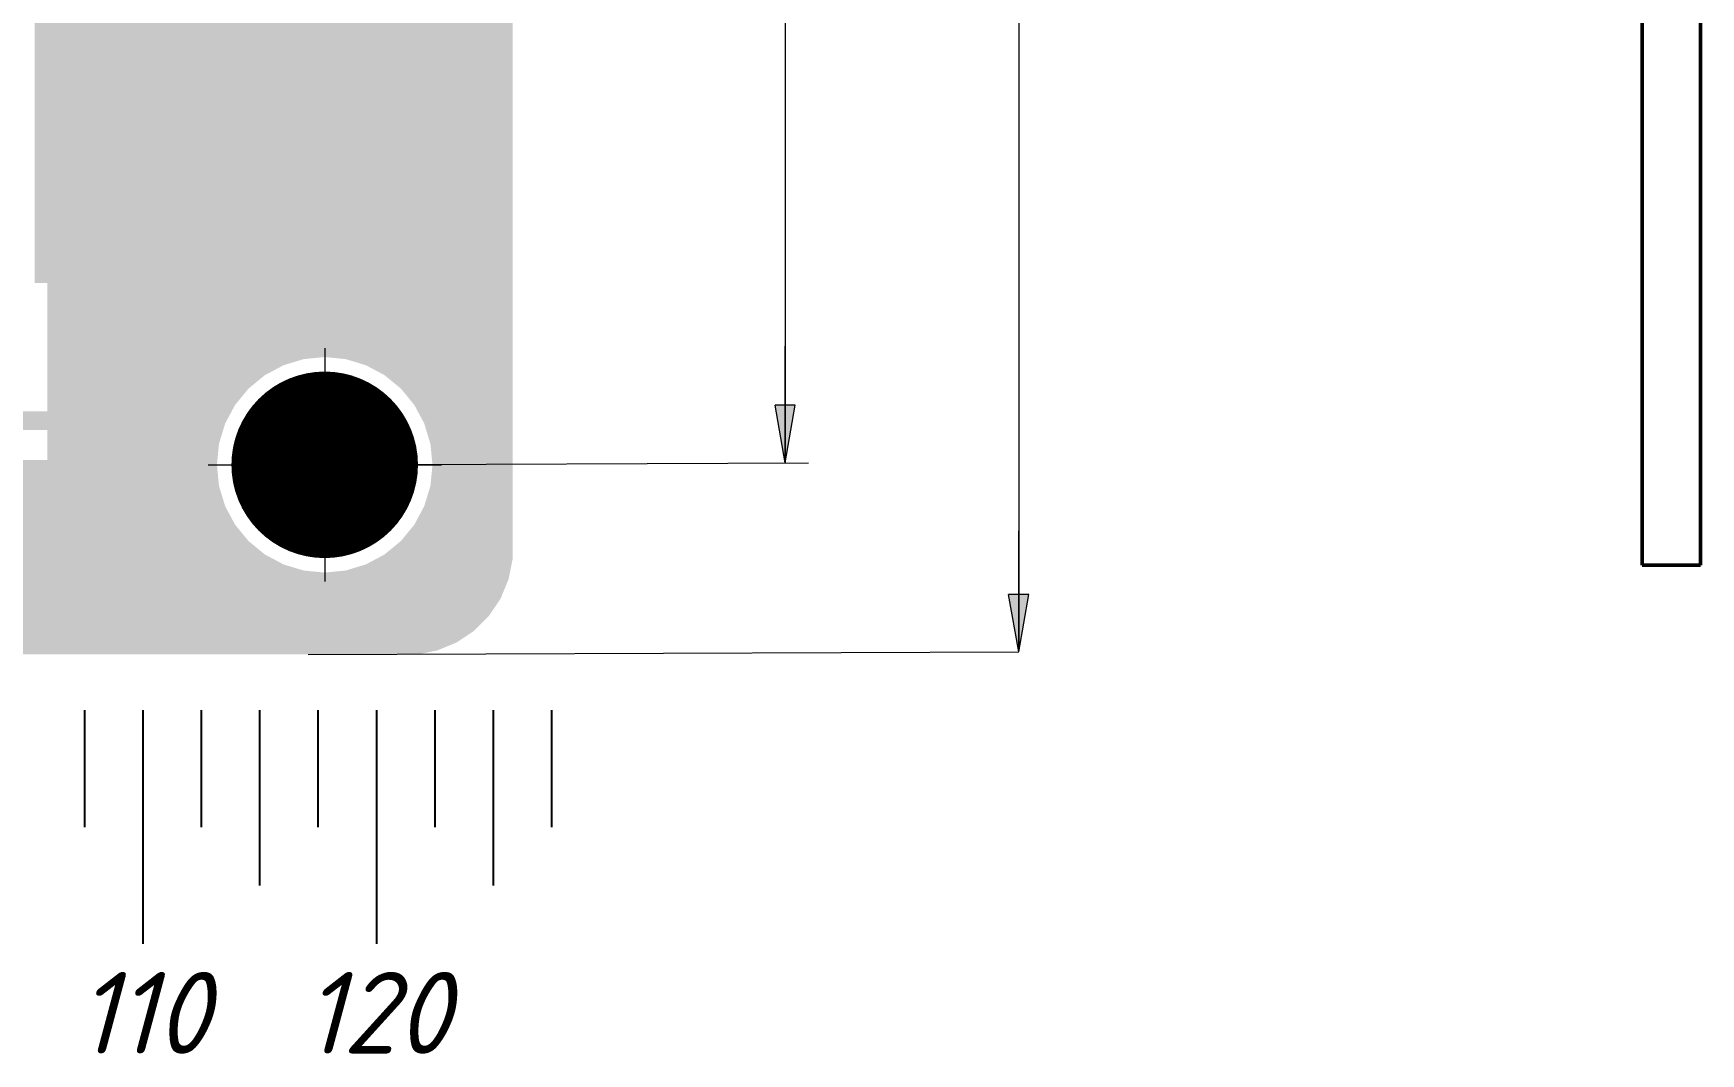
# Model space of a CAD drawing. Header units: inches. Extents: x -14 to 5184, y -66 to 1689.
# Drawn here: x 2113.9 to 2185.3, y 608 to 651.7 of the extents above; entities that cross this region are included whole.
import ezdxf

# ---------------------------------------------------------------- set-up
doc = ezdxf.new("R2010")
doc.units = ezdxf.units.IN
doc.header["$MEASUREMENT"] = 0
doc.layers.add('DRILL', color=7, linetype='Continuous', true_color=0xffffff)
doc.layers.add('Drill Gost', color=7, linetype='Continuous')
doc.layers.add('Poligon', color=7, linetype='Continuous')
for name, color, linetype, lineweight in [('Видимые тонкие (ГОСТ)', 7, 'Continuous', 25), ('Видимый контур (ГОСТ)', 7, 'Continuous', 50), ('Текст', 7, 'Continuous', 15)]:
    doc.layers.add(name, color=color, linetype=linetype, lineweight=lineweight)
doc.styles.get("Standard").update_dxf_attribs({"font": 'gost_b.ttf', "oblique": 15})

# ---------------------------------------------------------------- blocks, each defined once
blk = doc.blocks.new('ROUND_25')
at = {"const_width": 0.0787}
blk.add_lwpolyline([(-0.0394, 0, 1), (0.0394, 0, 1)], format="xyb", close=True, dxfattribs=at)
blk = doc.blocks.new('ROUND_28')
at = {"const_width": 0.00591}
blk.add_lwpolyline([(-0.003, 0, 1), (0.003, 0, 1)], format="xyb", close=True, dxfattribs=at)
blk = doc.blocks.new('ROUND_31')
at = {"const_width": 0.00394}
blk.add_lwpolyline([(-0.002, 0, 1), (0.002, 0, 1)], format="xyb", close=True, dxfattribs=at)
blk = doc.blocks.new('ROUND_33')
at = {"const_width": 0.0591}
blk.add_lwpolyline([(-0.0295, 0, 1), (0.0295, 0, 1)], format="xyb", close=True, dxfattribs=at)

msp = doc.modelspace()

# ---------------------------------------------------------------- hatches: boundary and pattern name
at = {"lineweight": 15, "transparency": 33554684}
h = msp.add_hatch(color=0, dxfattribs=at)
h.dxf.hatch_style = 1
h.paths.add_polyline_path([(2146.116, 633.331), (2146.5501, 635.793), (2145.6818, 635.793)])
h = msp.add_hatch(color=0, dxfattribs=at)
h.dxf.hatch_style = 1
h.paths.add_polyline_path([(2156.1166, 625.2356), (2156.5508, 627.6976), (2155.6825, 627.6976)])
at = {"layer": 'Drill Gost', "lineweight": 9, "transparency": 33554457}
h = msp.add_hatch(color=256, dxfattribs=at)
h.dxf.hatch_style = 1
h.paths.add_polyline_path([(2129.5946, 633.2442, 0.4142136), (2126.405, 636.4338), (2126.405, 633.2442)])
h.paths.add_polyline_path([(2123.2155, 633.2442, 0.4142136), (2126.405, 630.0546), (2126.405, 633.2442)])

# ---------------------------------------------------------------- linework, layer by layer
at = {"color": 0, "lineweight": 15, "transparency": 33554684}
for p, q in [((2156.116, 757.0569), (2156.116, 625.42)), ((2146.116, 749.0727), (2146.116, 633.331)), ((2146.116, 633.331), (2146.116, 638.331)), ((2146.116, 633.331), (2145.6818, 635.793)), ((2146.5501, 635.793), (2145.6818, 635.793)), ((2146.116, 633.331), (2146.5501, 635.793)), ((2126.405, 633.2442), (2147.116, 633.331)), ((2156.116, 625.42), (2156.116, 630.42)), ((2156.1166, 625.2356), (2155.6825, 627.6976)), ((2156.5508, 627.6976), (2155.6825, 627.6976)), ((2156.1166, 625.2356), (2156.5508, 627.6976)), ((2125.6997, 625.123), (2156.116, 625.2356))]:
    msp.add_line(p, q, dxfattribs=at)
at = {"layer": 'Drill Gost', "lineweight": 9, "transparency": 33554457}
for p, q in [((2126.405, 638.2367), (2126.405, 628.2517)), ((2121.4126, 633.2442), (2131.3975, 633.2442))]:
    msp.add_line(p, q, dxfattribs=at)
msp.add_circle((2126.405, 633.2442), 3.1896, dxfattribs=at)
at = {"layer": 'Poligon', "color": 252}
for points in [[(2113.992, 641.0308), (2113.992, 652.602), (2134.4519, 641.0308), (2134.4519, 652.602)], [(2114.5244, 637.8585), (2114.5244, 641.0308), (2134.4519, 637.8585), (2134.4519, 641.0308)], [(2114.5243, 637.5072), (2114.5243, 637.6366), (2124.638, 637.5072), (2125.0645, 637.6366)], [(2114.5243, 637.0808), (2114.5243, 637.5072), (2123.8402, 637.0808), (2124.638, 637.5072)], [(2114.5244, 637.7698), (2114.5244, 637.8585), (2125.5036, 637.7698), (2126.4038, 637.8585)], [(2114.5244, 637.6366), (2114.5244, 637.7698), (2125.0645, 637.6366), (2125.5036, 637.7698)], [(2127.304, 637.7698), (2126.4038, 637.8585), (2134.4519, 637.7698), (2134.4519, 637.8585)], [(2128.1696, 637.5072), (2127.304, 637.7698), (2134.4519, 637.5072), (2134.4519, 637.7698)], [(2128.9674, 637.0808), (2128.1696, 637.5072), (2134.4519, 637.0808), (2134.4519, 637.5072)], [(2114.5243, 636.838), (2114.5243, 637.0808), (2123.5443, 636.838), (2123.8402, 637.0808)], [(2114.5244, 636.507), (2114.5244, 636.838), (2123.141, 636.507), (2123.5443, 636.838)], [(2129.6666, 636.507), (2128.9674, 637.0808), (2134.4519, 636.507), (2134.4519, 637.0808)], [(2114.5244, 635.8078), (2114.5244, 636.507), (2122.5672, 635.8078), (2123.141, 636.507)], [(2130.2405, 635.8078), (2129.6666, 636.507), (2134.4519, 635.8078), (2134.4519, 636.507)], [(2100.3696, 635.3615), (2100.1021, 635.5402), (2122.3286, 635.3615), (2122.4242, 635.5402)], [(2100.5903, 635.0313), (2100.3696, 635.3615), (2122.1521, 635.0313), (2122.3286, 635.3615)], [(2114.5244, 635.5402), (2114.5244, 635.8078), (2122.4242, 635.5402), (2122.5672, 635.8078)], [(2130.6669, 635.01), (2130.2405, 635.8078), (2134.4519, 635.01), (2134.4519, 635.8078)], [(2100.5945, 635.01), (2100.5903, 635.0313), (2122.1407, 635.01), (2122.1521, 635.0313)], [(2100.6479, 634.7416), (2100.5945, 635.01), (2122.0593, 634.7416), (2122.1407, 635.01)], [(2114.5244, 634.1444), (2114.5244, 634.7416), (2121.8782, 634.1444), (2122.0593, 634.7416)], [(2130.9294, 634.1444), (2130.6669, 635.01), (2134.4519, 634.1444), (2134.4519, 635.01)], [(2114.5244, 633.4438), (2114.5244, 634.1444), (2121.8092, 633.4438), (2121.8782, 634.1444)], [(2131.0181, 633.2442), (2130.9294, 634.1444), (2134.4519, 633.2442), (2134.4519, 634.1444)], [(2100.6677, 633.2442), (2100.6677, 633.4438), (2121.7895, 633.2442), (2121.8092, 633.4438)], [(2100.6677, 632.344), (2100.6677, 633.2442), (2121.8782, 632.344), (2121.7895, 633.2442)], [(2130.9294, 632.344), (2131.0181, 633.2442), (2134.4519, 632.344), (2134.4519, 633.2442)], [(2100.6677, 631.4784), (2100.6677, 632.344), (2122.1407, 631.4784), (2121.8782, 632.344)], [(2130.6669, 631.4784), (2130.9294, 632.344), (2134.4519, 631.4784), (2134.4519, 632.344)], [(2083.0785, 630.6806), (2083.0785, 631.4473), (2122.5672, 630.6806), (2122.1574, 631.4473)], [(2100.6677, 631.4473), (2100.6677, 631.4784), (2122.1574, 631.4473), (2122.1407, 631.4784)], [(2130.2405, 630.6806), (2130.6669, 631.4784), (2134.4519, 630.6806), (2134.4519, 631.4784)], [(2083.0785, 630.6487), (2083.0785, 630.6806), (2122.5934, 630.6487), (2122.5672, 630.6806)], [(2100.6677, 629.9814), (2100.6677, 630.6487), (2123.141, 629.9814), (2122.5934, 630.6487)], [(2129.6666, 629.9814), (2130.2405, 630.6806), (2134.4519, 629.9814), (2134.4519, 630.6806)], [(2100.6677, 629.4075), (2100.6677, 629.9814), (2123.8402, 629.4075), (2123.141, 629.9814)], [(2128.9674, 629.4075), (2129.2934, 629.6751), (2134.4519, 629.4075), (2134.4519, 629.6751)], [(2129.2934, 629.6751), (2129.6666, 629.9814), (2134.4519, 629.6751), (2134.4519, 629.9814)], [(2100.6677, 628.9811), (2100.6677, 629.4075), (2124.638, 628.9811), (2123.8402, 629.4075)], [(2100.6677, 628.7185), (2100.6677, 628.9811), (2125.5036, 628.7185), (2124.638, 628.9811)], [(2127.304, 628.7185), (2128.1696, 628.9811), (2134.3508, 628.7185), (2134.403, 628.9811)], [(2128.1696, 628.9811), (2128.6292, 629.2268), (2134.403, 628.9811), (2134.4519, 629.2268)], [(2128.6292, 629.2268), (2128.9674, 629.4075), (2134.4519, 629.2268), (2134.4519, 629.4075)], [(2100.6677, 628.6299), (2100.6677, 628.7185), (2126.4038, 628.6299), (2125.5036, 628.7185)], [(2100.6677, 628.3473), (2100.6677, 628.6299), (2134.277, 628.3473), (2134.3332, 628.6299)], [(2100.6677, 627.5189), (2100.6677, 628.3473), (2133.9338, 627.5189), (2134.277, 628.3473)], [(2126.4038, 628.6299), (2127.304, 628.7185), (2134.3332, 628.6299), (2134.3508, 628.7185)], [(2100.5903, 627.0647), (2100.6677, 627.4542), (2133.6303, 627.0647), (2133.8906, 627.4542)], [(2100.6677, 627.4542), (2100.6677, 627.5189), (2133.8906, 627.4542), (2133.9338, 627.5189)], [(2100.0394, 626.5138), (2100.3696, 626.7345), (2133.1761, 626.5138), (2133.3968, 626.7345)], [(2100.3696, 626.7345), (2100.3956, 626.7733), (2133.3968, 626.7345), (2133.4356, 626.7733)], [(2100.3956, 626.7733), (2100.5903, 627.0647), (2133.4356, 626.7733), (2133.6303, 627.0647)], [(2009.7718, 626.1392), (2009.4747, 626.4363), (2132.8016, 626.1392), (2133.0987, 626.4363)], [(2009.9073, 626.0037), (2009.7718, 626.1392), (2132.5988, 626.0037), (2132.8016, 626.1392)], [(2010.4501, 625.6411), (2009.9073, 626.0037), (2132.056, 625.6411), (2132.5988, 626.0037)], [(2099.6499, 626.4363), (2100.0394, 626.5138), (2133.0987, 626.4363), (2133.1761, 626.5138)], [(2010.5534, 625.572), (2010.4501, 625.6411), (2131.8892, 625.572), (2132.056, 625.6411)], [(2011.2151, 625.2979), (2010.5534, 625.572), (2131.2275, 625.2979), (2131.8892, 625.572)], [(2011.2714, 625.2746), (2011.2151, 625.2979), (2131.1103, 625.2746), (2131.2275, 625.2979)], [(2012.0336, 625.123), (2011.2714, 625.2746), (2130.3481, 625.123), (2131.1103, 625.2746)]]:
    msp.add_solid(points, dxfattribs=at)
at = {"layer": 'Видимые тонкие (ГОСТ)', "color": 0, "transparency": 33554684}
for p, q in [((2116.116, 622.7356), (2116.116, 617.7356)), ((2118.616, 622.7356), (2118.616, 612.7356)), ((2118.616, 622.7356), (2118.616, 612.7356)), ((2121.116, 622.7356), (2121.116, 617.7356)), ((2123.616, 622.7356), (2123.616, 615.2356)), ((2126.116, 622.7356), (2126.116, 617.7356)), ((2128.616, 622.7356), (2128.616, 612.7356)), ((2128.616, 622.7356), (2128.616, 612.7356)), ((2131.116, 622.7356), (2131.116, 617.7356)), ((2133.616, 622.7356), (2133.616, 615.2356)), ((2136.116, 622.7356), (2136.116, 617.7356))]:
    msp.add_line(p, q, dxfattribs=at)
at = {"layer": 'Видимый контур (ГОСТ)', "color": 0, "transparency": 33554684}
for p, q in [((2182.8062, 761.453), (2182.8062, 628.953)), ((2185.3062, 761.453), (2185.3062, 628.953)), ((2182.8062, 628.953), (2185.3062, 628.953))]:
    msp.add_line(p, q, dxfattribs=at)

# ---------------------------------------------------------------- block references
at = {"xscale": 50.7125995, "yscale": 50.7125995, "zscale": 50.7125995}
for name, p in [('ROUND_25', (2126.4038, 633.2442)), ('ROUND_28', (2126.4038, 636.7382)), ('ROUND_28', (2126.4038, 636.7382)), ('ROUND_28', (2123.8682, 635.7798)), ('ROUND_28', (2128.9394, 635.7798)), ('ROUND_28', (2122.9098, 633.2442)), ('ROUND_28', (2122.9098, 633.2442)), ('ROUND_28', (2129.8978, 633.2442)), ('ROUND_28', (2129.8978, 633.2442)), ('ROUND_28', (2123.8682, 630.7086)), ('ROUND_28', (2128.9394, 630.7086)), ('ROUND_28', (2126.4038, 629.7502)), ('ROUND_28', (2126.4038, 629.7502))]:
    msp.add_blockref(name, p, dxfattribs=at)
at = {"layer": 'DRILL', "color": 1, "xscale": 50.7125995, "yscale": 50.7125995, "zscale": 50.7125995}
for name, p in [('ROUND_31', (2126.4038, 636.7382)), ('ROUND_31', (2126.4038, 636.7382)), ('ROUND_33', (2126.4038, 633.2442)), ('ROUND_31', (2123.8682, 635.7798)), ('ROUND_31', (2128.9394, 635.7798)), ('ROUND_31', (2122.9098, 633.2442)), ('ROUND_31', (2122.9098, 633.2442)), ('ROUND_31', (2129.8978, 633.2442)), ('ROUND_31', (2129.8978, 633.2442)), ('ROUND_31', (2123.8682, 630.7086)), ('ROUND_31', (2128.9394, 630.7086)), ('ROUND_31', (2126.4038, 629.7502)), ('ROUND_31', (2126.4038, 629.7502))]:
    msp.add_blockref(name, p, dxfattribs=at)

# ---------------------------------------------------------------- texts
at = {"layer": 'Текст', "color": 0, "transparency": 33554684, "char_height": 3.5, "attachment_point": 2}
for s, insert in [('\\pxqc;{\\fGOST type B|b0|i0|c204|p0;110}', (2118.616, 611.5317)), ('\\pxqc;{\\fGOST type B|b0|i0|c204|p0;120}', (2128.616, 611.5317))]:
    msp.add_mtext_dynamic_manual_height_columns(s, width=5.869144, gutter_width=8, heights=[3.083], dxfattribs=dict(at, insert=insert))

doc.saveas('drawing.dxf')
